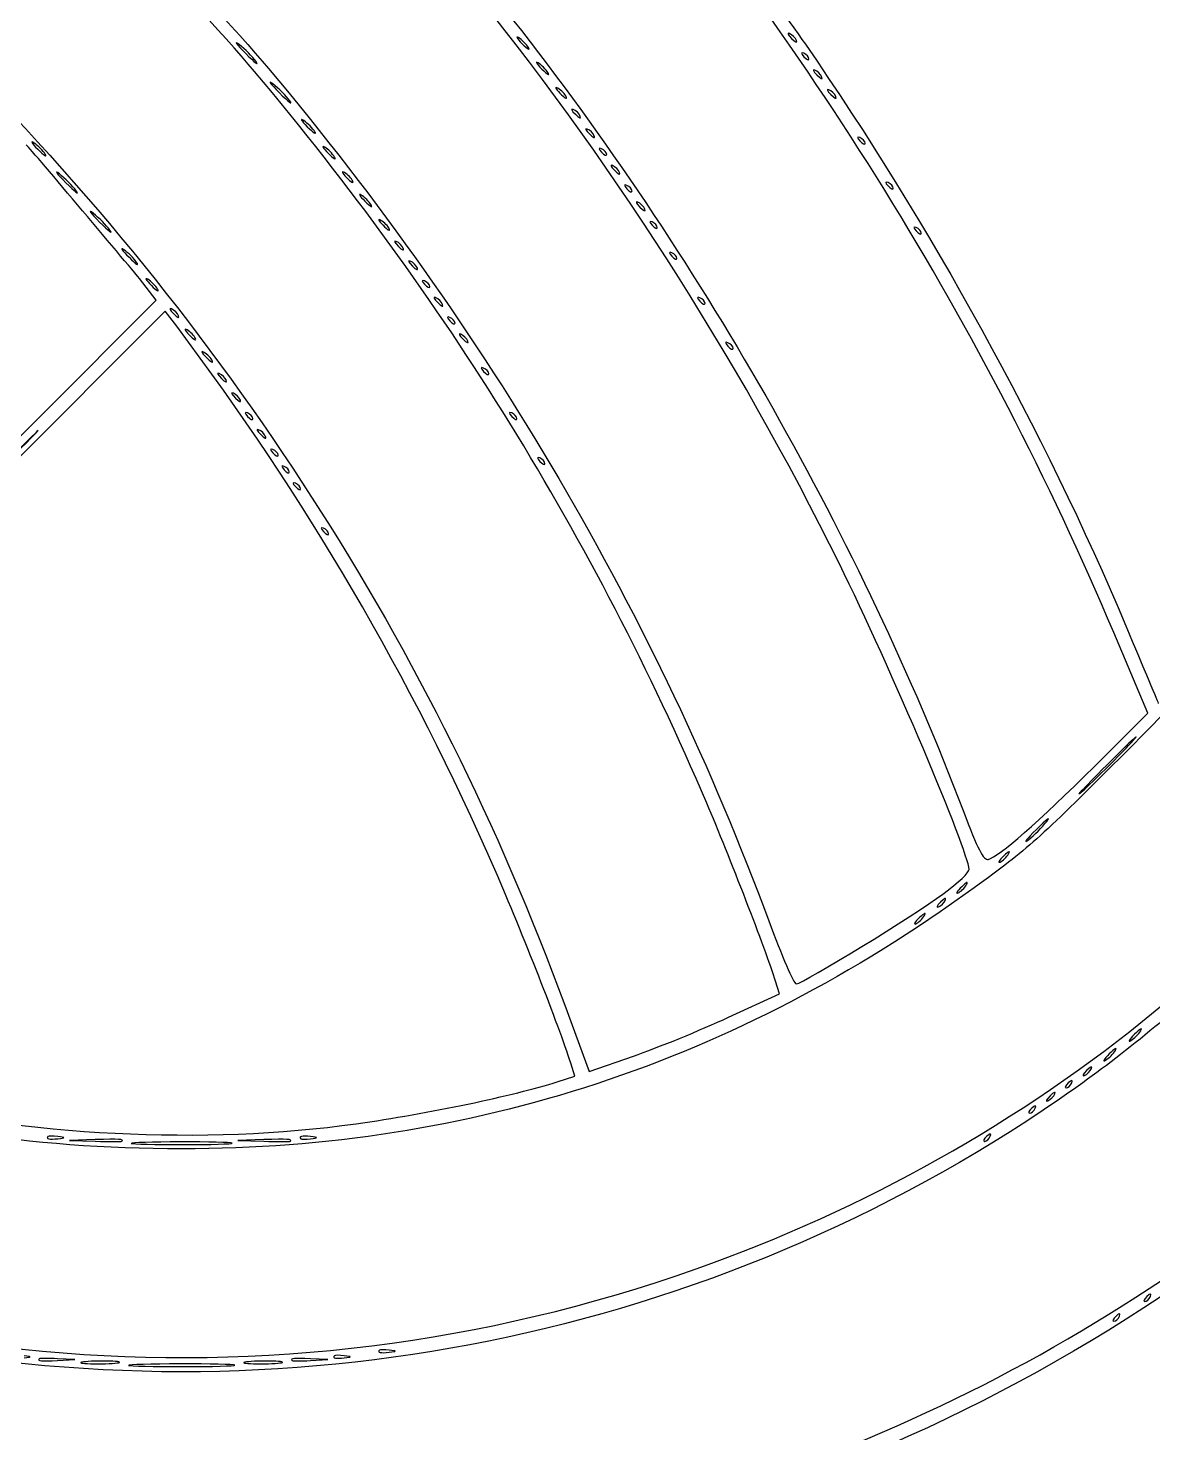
# Model space of a CAD drawing. Extents: x -1096.9 to -1063.6, y 947.9 to 977.9.
# Drawn here: x -1072.39 to -1067.9, y 964.84 to 970.46 of the extents above; entities that cross this region are included whole.
import ezdxf

# ---------------------------------------------------------------- set-up
doc = ezdxf.new("R2010")
doc.units = 0
doc.layers.add('Image', color=7, linetype='CONTINUOUS')

msp = doc.modelspace()

# ---------------------------------------------------------------- linework, layer by layer
at = {"layer": 'Image', "color": 7}
for points in [[(-1069.322379, 970.407278), (-1069.322617, 970.407254)], [(-1070.394417, 970.379494), (-1070.39455, 970.379489)], [(-1070.315836, 970.278447), (-1070.315969, 970.278442)], [(-1069.221334, 970.261318), (-1069.221572, 970.261297)], [(-1070.186905, 970.104108), (-1070.187143, 970.10411)], [(-1071.247831, 970.042507), (-1071.247725, 970.042507)], [(-1070.13076, 970.025513), (-1070.130998, 970.025516)], [(-1072.325453, 969.952684), (-1072.325585, 969.952684)], [(-1071.169117, 969.941619), (-1071.16925, 969.941614)], [(-1070.029716, 969.879556), (-1070.029954, 969.879558)], [(-1072.201813, 969.806965), (-1072.201707, 969.806965)], [(-1071.023173, 969.750751), (-1071.023306, 969.750746)], [(-1070.894242, 969.576439), (-1070.89448, 969.576415)], [(-1070.838097, 969.497844), (-1070.838335, 969.497823)], [(-1075.109584, 966.136072), (-1071.88172, 969.369579), (-1071.935801, 969.439003)], [(-1071.876455, 969.413897), (-1071.876587, 969.413918)], [(-1071.80036, 969.265413), (-1071.846292, 969.326161), (-1073.139337, 968.033103)], [(-1071.44439, 968.824191), (-1071.444628, 968.82417)], [(-1068.131965, 967.506537), (-1067.917997, 967.719212), (-1068.054945, 968.042585)], [(-1068.642982, 967.034795), (-1068.64322, 967.034785)], [(-1068.811389, 966.911291), (-1068.811627, 966.911283)], [(-1069.594185, 966.504803), (-1069.39035, 966.598966), (-1069.406225, 966.648705)], [(-1070.249055, 966.553267), (-1070.151795, 966.2887), (-1069.974894, 966.34967)], [(-1067.947075, 966.451191), (-1067.946942, 966.451209)], [(-1068.048119, 966.37262), (-1068.047987, 966.372615)], [(-1070.279297, 966.247287), (-1070.208892, 966.270121), (-1070.225296, 966.321487)], [(-1068.222532, 966.242866), (-1068.222797, 966.242866)], [(-1068.289922, 966.198916), (-1068.289684, 966.198892)], [(-1068.368476, 966.141819), (-1068.368741, 966.141819)], [(-1072.125957, 966.015949), (-1072.229329, 966.012668), (-1072.125957, 966.009387)], [(-1071.452301, 966.015938), (-1071.555674, 966.012657), (-1071.452301, 966.009376)], [(-1068.548129, 966.029543), (-1068.548393, 966.029543)], [(-1067.908154, 965.389571), (-1067.908419, 965.389571)], [(-1068.031662, 965.310979), (-1068.031926, 965.310979)], [(-1072.276346, 965.133399), (-1072.206893, 965.136918), (-1072.276346, 965.140437)], [(-1071.265876, 965.133399), (-1071.196396, 965.136918), (-1071.265876, 965.140437)]]:
    msp.add_lwpolyline(points, dxfattribs=at)
for points in [[(-1069.272981, 970.333856)], [(-1071.483231, 970.323431)], [(-1071.348479, 970.166245)], [(-1070.243076, 970.182414)], [(-1069.165454, 970.182726)], [(-1069.048429, 969.997028)], [(-1070.081362, 969.952118)], [(-1071.096357, 969.845586)], [(-1069.980318, 969.80616)], [(-1068.936166, 969.817389)], [(-1069.928936, 969.733598)], [(-1069.879274, 969.660203)], [(-1072.06706, 969.649778)], [(-1070.950413, 969.654718)], [(-1068.823877, 969.637748)], [(-1071.960645, 969.520762)], [(-1069.800692, 969.536701)], [(-1070.7887, 969.424425)], [(-1070.737318, 969.351887)], [(-1069.688403, 969.357059)], [(-1071.792714, 969.30695)], [(-1070.687655, 969.278465)], [(-1071.725113, 969.216846)], [(-1070.636273, 969.205929)], [(-1069.576141, 969.177418)], [(-1071.65775, 969.127025)], [(-1071.601844, 969.048716)], [(-1070.552929, 969.076371)], [(-1071.545699, 968.970125)], [(-1071.496037, 968.896729)], [(-1070.44064, 968.896729)], [(-1071.394992, 968.750772)], [(-1070.328378, 968.717088)], [(-1071.350066, 968.683406)], [(-1071.305166, 968.616041)], [(-1071.192904, 968.436399)], [(-1067.985624, 967.601419)], [(-1068.322677, 967.287277)], [(-1068.474839, 967.158298)], [(-1068.727543, 966.973616)], [(-1068.143713, 966.299936)], [(-1072.275631, 966.01965)], [(-1072.019277, 966.009387)], [(-1071.345647, 966.009376)], [(-1071.265135, 966.019639)], [(-1071.774616, 965.995822)], [(-1072.276346, 965.133399)], [(-1072.100213, 965.120069)], [(-1071.44902, 965.120098)], [(-1071.265876, 965.133399)], [(-1071.130409, 965.1439)], [(-1070.950757, 965.166356)], [(-1071.774616, 965.108846)]]:
    msp.add_lwpolyline(points, close=True, dxfattribs=at)
for points in [[(-1072.628877, 972.652783), (-1071.822585, 972.028475), (-1071.055188, 971.26135), (-1070.422278, 970.446942)], [(-1069.151405, 968.315985), (-1069.982408, 969.997941), (-1071.177081, 971.463767), (-1072.640201, 972.59666)], [(-1072.7046, 971.577911), (-1072.401414, 971.318394), (-1071.688336, 970.599021), (-1071.432907, 970.294997)], [(-1071.489052, 970.283741), (-1071.74366, 970.586668), (-1072.415834, 971.265052), (-1072.715792, 971.521793)], [(-1068.054945, 968.042585), (-1068.572285, 969.264159), (-1069.270785, 970.390432), (-1070.178015, 971.465915)], [(-1069.919199, 971.235963), (-1069.87422, 971.190997), (-1069.423767, 970.589655), (-1069.287136, 970.39221)], [(-1070.422278, 970.446942), (-1069.687107, 969.50095), (-1069.067585, 968.40738), (-1068.65711, 967.331108)], [(-1071.550382, 970.390911), (-1071.573136, 970.408585), (-1071.561495, 970.392763), (-1071.524453, 970.355578)], [(-1071.483151, 970.323431), (-1071.497439, 970.342852), (-1071.527707, 970.373229), (-1071.550382, 970.390911)], [(-1070.43384, 970.418785), (-1070.447599, 970.426775), (-1070.440984, 970.41561), (-1070.419288, 970.393993)], [(-1070.39455, 970.379489), (-1070.402487, 970.393115), (-1070.420214, 970.410802), (-1070.43384, 970.418785)], [(-1070.419288, 970.393993), (-1070.397592, 970.372377), (-1070.386506, 970.365849), (-1070.394417, 970.379494)], [(-1069.350689, 970.435324), (-1069.361537, 970.439927), (-1069.357833, 970.431064), (-1069.342222, 970.415639)], [(-1069.322617, 970.407254), (-1069.327115, 970.418075), (-1069.339815, 970.430723), (-1069.350689, 970.435324)], [(-1069.342222, 970.415639), (-1069.326877, 970.400187), (-1069.317881, 970.39643), (-1069.322379, 970.407278)], [(-1069.287136, 970.39221), (-1068.788979, 969.672263), (-1068.332096, 968.843376), (-1068.0065, 968.068798)], [(-1072.709336, 970.371747), (-1071.601711, 969.265857), (-1070.7742, 967.981512), (-1070.249055, 966.553267)], [(-1071.524453, 970.355578), (-1071.487464, 970.31846), (-1071.468917, 970.303998), (-1071.483231, 970.323431)], [(-1069.293619, 970.356266), (-1069.306054, 970.361637), (-1069.306054, 970.356314), (-1069.293619, 970.342693)], [(-1069.272981, 970.333856), (-1069.272981, 970.341317), (-1069.282241, 970.351398), (-1069.293619, 970.356266)], [(-1069.293619, 970.342693), (-1069.282241, 970.330363), (-1069.272981, 970.326395), (-1069.272981, 970.333856)], [(-1069.681127, 967.359585), (-1070.134914, 968.420204), (-1070.7252, 969.37495), (-1071.489052, 970.283741)], [(-1071.432907, 970.294997), (-1070.554967, 969.250014), (-1069.884856, 968.108745), (-1069.43361, 966.889923)], [(-1070.355259, 970.317738), (-1070.369017, 970.325728), (-1070.362403, 970.314563), (-1070.340707, 970.292946)], [(-1070.315969, 970.278442), (-1070.323906, 970.292068), (-1070.341633, 970.309755), (-1070.355259, 970.317738)], [(-1070.340707, 970.292946), (-1070.319011, 970.27133), (-1070.307952, 970.264802), (-1070.315836, 970.278447)], [(-1069.249645, 970.289364), (-1069.260493, 970.293967), (-1069.256789, 970.285104), (-1069.241178, 970.269679)], [(-1069.221572, 970.261297), (-1069.22607, 970.272118), (-1069.23877, 970.284765), (-1069.249645, 970.289364)], [(-1071.415656, 970.233724), (-1071.43841, 970.251399), (-1071.426769, 970.235576), (-1071.389727, 970.198392)], [(-1071.348399, 970.166245), (-1071.362687, 970.185665), (-1071.392981, 970.216045), (-1071.415656, 970.233724)], [(-1070.276413, 970.216519), (-1070.290172, 970.224588), (-1070.286467, 970.215725), (-1070.268211, 970.197098)], [(-1069.241178, 970.269679), (-1069.225832, 970.254227), (-1069.216836, 970.25047), (-1069.221334, 970.261318)], [(-1071.389727, 970.198392), (-1071.352738, 970.161274), (-1071.334191, 970.146811), (-1071.348479, 970.166245)], [(-1070.243129, 970.182419), (-1070.247627, 970.193082), (-1070.262708, 970.208428), (-1070.276413, 970.216519)], [(-1070.268211, 970.197098), (-1070.249955, 970.178339), (-1070.238631, 970.171725), (-1070.243076, 970.182414)], [(-1069.1935, 970.210772), (-1069.204348, 970.215376), (-1069.200644, 970.206512), (-1069.185034, 970.191087)], [(-1069.165428, 970.182702), (-1069.169926, 970.19355), (-1069.182626, 970.206171), (-1069.1935, 970.210772)], [(-1069.185034, 970.191087), (-1069.169688, 970.175635), (-1069.160692, 970.171878), (-1069.165454, 970.182726)], [(-1070.215215, 970.13218), (-1070.226063, 970.136784), (-1070.222359, 970.12792), (-1070.206749, 970.112468)], [(-1070.187143, 970.10411), (-1070.191641, 970.114932), (-1070.204341, 970.127579), (-1070.215215, 970.13218)], [(-1070.206749, 970.112468), (-1070.191403, 970.097017), (-1070.182407, 970.09326), (-1070.186905, 970.104108)], [(-1071.292413, 970.087645), (-1071.309082, 970.098917), (-1071.302732, 970.087844), (-1071.278126, 970.063013)], [(-1071.247725, 970.042507), (-1071.255663, 970.056054), (-1071.275771, 970.076363), (-1071.292413, 970.087645)], [(-1071.278126, 970.063013), (-1071.25352, 970.038195), (-1071.23992, 970.028961), (-1071.247831, 970.042507)], [(-1070.159071, 970.053585), (-1070.169919, 970.058189), (-1070.166214, 970.049326), (-1070.150604, 970.033874)], [(-1070.130998, 970.025516), (-1070.135496, 970.036337), (-1070.148196, 970.048984), (-1070.159071, 970.053585)], [(-1072.370273, 969.997822), (-1072.386942, 970.009093), (-1072.380327, 969.99802), (-1072.355721, 969.973189)], [(-1072.325585, 969.952684), (-1072.333522, 969.966231), (-1072.353604, 969.98654), (-1072.370273, 969.997822)], [(-1070.150604, 970.033874), (-1070.135258, 970.018449), (-1070.126262, 970.014665), (-1070.13076, 970.025513)], [(-1069.069067, 970.019438), (-1069.081502, 970.024809), (-1069.081502, 970.019486), (-1069.069067, 970.005865)], [(-1069.048429, 969.997028), (-1069.048429, 970.004489), (-1069.05769, 970.01457), (-1069.069067, 970.019438)], [(-1069.069067, 970.005865), (-1069.05769, 969.993536), (-1069.048429, 969.989567), (-1069.048429, 969.997028)], [(-1071.935801, 969.439003), (-1071.98123, 969.497333), (-1072.37694, 969.96604), (-1072.401414, 969.990498)], [(-1072.355721, 969.973189), (-1072.331115, 969.948371), (-1072.317515, 969.939137), (-1072.325453, 969.952684)], [(-1071.20854, 969.98091), (-1071.222299, 969.9889), (-1071.215684, 969.977735), (-1071.193988, 969.956118)], [(-1071.16925, 969.941614), (-1071.177187, 969.95524), (-1071.194914, 969.972927), (-1071.20854, 969.98091)], [(-1071.193988, 969.956118), (-1071.172292, 969.934502), (-1071.161206, 969.927975), (-1071.169117, 969.941619)], [(-1070.102, 969.974528), (-1070.114435, 969.979899), (-1070.114435, 969.974576), (-1070.102, 969.960955)], [(-1070.081362, 969.952118), (-1070.081362, 969.959579), (-1070.090623, 969.96966), (-1070.102, 969.974528)], [(-1070.102, 969.960955), (-1070.090623, 969.948625), (-1070.081362, 969.944657), (-1070.081362, 969.952118)], [(-1072.268964, 969.874444), (-1072.291718, 969.892118), (-1072.279812, 969.876296), (-1072.243035, 969.839112)], [(-1071.129695, 969.879691), (-1071.143453, 969.887761), (-1071.139749, 969.879162), (-1071.121492, 969.86027)], [(-1070.058026, 969.907628), (-1070.068874, 969.912232), (-1070.06517, 969.903368), (-1070.04956, 969.887917)], [(-1070.029954, 969.879558), (-1070.034452, 969.89038), (-1070.047152, 969.903027), (-1070.058026, 969.907628)], [(-1070.04956, 969.887917), (-1070.034214, 969.872465), (-1070.025218, 969.868708), (-1070.029716, 969.879556)], [(-1072.201707, 969.806965), (-1072.215994, 969.826412), (-1072.246263, 969.856765), (-1072.268964, 969.874444)], [(-1072.243035, 969.839112), (-1072.206046, 969.801993), (-1072.187499, 969.787531), (-1072.201813, 969.806965)], [(-1071.096436, 969.845591), (-1071.100934, 969.856254), (-1071.116016, 969.8716), (-1071.129695, 969.879691)], [(-1071.121492, 969.86027), (-1071.103236, 969.841511), (-1071.091939, 969.834897), (-1071.096357, 969.845586)], [(-1070.000956, 969.828571), (-1070.013391, 969.833942), (-1070.013391, 969.828618), (-1070.000956, 969.814997)], [(-1069.980318, 969.80616), (-1069.980318, 969.813622), (-1069.989579, 969.823702), (-1070.000956, 969.828571)], [(-1068.956804, 969.839799), (-1068.969239, 969.845171), (-1068.969239, 969.839847), (-1068.956804, 969.826226)], [(-1068.936166, 969.817389), (-1068.936166, 969.824851), (-1068.945427, 969.834931), (-1068.956804, 969.839799)], [(-1068.956804, 969.826226), (-1068.945427, 969.813897), (-1068.936166, 969.809928), (-1068.936166, 969.817389)], [(-1071.062596, 969.790042), (-1071.076355, 969.798032), (-1071.06974, 969.786867), (-1071.048044, 969.76525)], [(-1071.023306, 969.750746), (-1071.031243, 969.764372), (-1071.04897, 969.782059), (-1071.062596, 969.790042)], [(-1070.000956, 969.814997), (-1069.989579, 969.802668), (-1069.980318, 969.798699), (-1069.980318, 969.80616)], [(-1072.134212, 969.71726), (-1072.156966, 969.734935), (-1072.14506, 969.719112), (-1072.108283, 969.681928)], [(-1072.066981, 969.649778), (-1072.081269, 969.669199), (-1072.111537, 969.699578), (-1072.134212, 969.71726)], [(-1071.048044, 969.76525), (-1071.026348, 969.743634), (-1071.015289, 969.737107), (-1071.023173, 969.750751)], [(-1069.956982, 969.761671), (-1069.96783, 969.766274), (-1069.964126, 969.757411), (-1069.948515, 969.741959)], [(-1069.92891, 969.733601), (-1069.933407, 969.744422), (-1069.946107, 969.75707), (-1069.956982, 969.761671)], [(-1069.948515, 969.741959), (-1069.933169, 969.726508), (-1069.924174, 969.72275), (-1069.928936, 969.733598)], [(-1072.108283, 969.681928), (-1072.071294, 969.64481), (-1072.052746, 969.630347), (-1072.06706, 969.649778)], [(-1070.98375, 969.688823), (-1070.997509, 969.696893), (-1070.993805, 969.688294), (-1070.975548, 969.669403)], [(-1070.950466, 969.654723), (-1070.954964, 969.665386), (-1070.970045, 969.680732), (-1070.98375, 969.688823)], [(-1070.975548, 969.669403), (-1070.957292, 969.650644), (-1070.945968, 969.644029), (-1070.950413, 969.654718)], [(-1069.899911, 969.682613), (-1069.912347, 969.687984), (-1069.912347, 969.682661), (-1069.899911, 969.66904)], [(-1069.879274, 969.660203), (-1069.879274, 969.667664), (-1069.888534, 969.677745), (-1069.899911, 969.682613)], [(-1069.899911, 969.66904), (-1069.888534, 969.65671), (-1069.879274, 969.652742), (-1069.879274, 969.660203)], [(-1068.844515, 969.660158), (-1068.85695, 969.665529), (-1068.85695, 969.660206), (-1068.844515, 969.646585)], [(-1068.823877, 969.637748), (-1068.823877, 969.645209), (-1068.833138, 969.65529), (-1068.844515, 969.660158)], [(-1070.922552, 969.604484), (-1070.9334, 969.609088), (-1070.929696, 969.600225), (-1070.914086, 969.584799)], [(-1070.89448, 969.576415), (-1070.898978, 969.587236), (-1070.911678, 969.599883), (-1070.922552, 969.604484)], [(-1068.844515, 969.646585), (-1068.833138, 969.634255), (-1068.823877, 969.630287), (-1068.823877, 969.637748)], [(-1072.011128, 969.57129), (-1072.027796, 969.582508), (-1072.018536, 969.568908), (-1071.990755, 969.541162)], [(-1071.960619, 969.520765), (-1071.971731, 969.537328), (-1071.994565, 969.560071), (-1072.011128, 969.57129)], [(-1070.914086, 969.584799), (-1070.89874, 969.569348), (-1070.889744, 969.565591), (-1070.894242, 969.576439)], [(-1069.82133, 969.559111), (-1069.833765, 969.564482), (-1069.833765, 969.559159), (-1069.82133, 969.545538)], [(-1069.800692, 969.536701), (-1069.800692, 969.544162), (-1069.809953, 969.554243), (-1069.82133, 969.559111)], [(-1069.82133, 969.545538), (-1069.809953, 969.533208), (-1069.800692, 969.52924), (-1069.800692, 969.536701)], [(-1071.990755, 969.541162), (-1071.962973, 969.513372), (-1071.949427, 969.504194), (-1071.960645, 969.520762)], [(-1070.866408, 969.52589), (-1070.877256, 969.530494), (-1070.873551, 969.52163), (-1070.857941, 969.506205)], [(-1070.838335, 969.497823), (-1070.842833, 969.508644), (-1070.855533, 969.521291), (-1070.866408, 969.52589)], [(-1070.857941, 969.506205), (-1070.842595, 969.490753), (-1070.833599, 969.486996), (-1070.838097, 969.497844)], [(-1071.915878, 969.453214), (-1071.929636, 969.461205), (-1071.923021, 969.450039), (-1071.901325, 969.428423)], [(-1071.876587, 969.413918), (-1071.884524, 969.427544), (-1071.902251, 969.445232), (-1071.915878, 969.453214)], [(-1070.809337, 969.446835), (-1070.821772, 969.452206), (-1070.821772, 969.446883), (-1070.809337, 969.433262)], [(-1070.7887, 969.424425), (-1070.7887, 969.431886), (-1070.79796, 969.441967), (-1070.809337, 969.446835)], [(-1070.809337, 969.433262), (-1070.79796, 969.420932), (-1070.7887, 969.416964), (-1070.7887, 969.424425)], [(-1071.901325, 969.428423), (-1071.87963, 969.406806), (-1071.868544, 969.400279), (-1071.876455, 969.413897)], [(-1070.765363, 969.379932), (-1070.776211, 969.384536), (-1070.772507, 969.375673), (-1070.756897, 969.360247)], [(-1070.737291, 969.351863), (-1070.741789, 969.362684), (-1070.754489, 969.375331), (-1070.765363, 969.379932)], [(-1069.709041, 969.379469), (-1069.721476, 969.384841), (-1069.721476, 969.379517), (-1069.709041, 969.365896)], [(-1069.688403, 969.357059), (-1069.688403, 969.364521), (-1069.697664, 969.374601), (-1069.709041, 969.379469)], [(-1071.82076, 969.335022), (-1071.831608, 969.339626), (-1071.827904, 969.330762), (-1071.812293, 969.315311)], [(-1071.792688, 969.306952), (-1071.797185, 969.3178), (-1071.809885, 969.330421), (-1071.82076, 969.335022)], [(-1070.756897, 969.360247), (-1070.741551, 969.344822), (-1070.732555, 969.341039), (-1070.737318, 969.351887)], [(-1069.709041, 969.365896), (-1069.697664, 969.353567), (-1069.688403, 969.349598), (-1069.688403, 969.357059)], [(-1071.812293, 969.315311), (-1071.796947, 969.299885), (-1071.787951, 969.296102), (-1071.792714, 969.30695)], [(-1070.528932, 967.095613), (-1070.859237, 967.854297), (-1071.291964, 968.592736), (-1071.80036, 969.265413)], [(-1070.708293, 969.300875), (-1070.720728, 969.306246), (-1070.720728, 969.300923), (-1070.708293, 969.287302)], [(-1070.687655, 969.278465), (-1070.687655, 969.285926), (-1070.696916, 969.296007), (-1070.708293, 969.300875)], [(-1070.708293, 969.287302), (-1070.696916, 969.274972), (-1070.687655, 969.271004), (-1070.687655, 969.278465)], [(-1071.75845, 969.250951), (-1071.772209, 969.259021), (-1071.768505, 969.250422), (-1071.750248, 969.23153)], [(-1071.725166, 969.216851), (-1071.729664, 969.22754), (-1071.744745, 969.24286), (-1071.75845, 969.250951)], [(-1071.750248, 969.23153), (-1071.731992, 969.212771), (-1071.720668, 969.206157), (-1071.725113, 969.216846)], [(-1070.664319, 969.233975), (-1070.675167, 969.238579), (-1070.671463, 969.229715), (-1070.655852, 969.21429)], [(-1070.636247, 969.205905), (-1070.640745, 969.216727), (-1070.653445, 969.229374), (-1070.664319, 969.233975)], [(-1070.655852, 969.21429), (-1070.640506, 969.198838), (-1070.631511, 969.195081), (-1070.636273, 969.205929)], [(-1071.691088, 969.16113), (-1071.704846, 969.1692), (-1071.701142, 969.160601), (-1071.682885, 969.14171)], [(-1071.657803, 969.127033), (-1071.662301, 969.137696), (-1071.677382, 969.153042), (-1071.691088, 969.16113)], [(-1069.596778, 969.199828), (-1069.609214, 969.205199), (-1069.609214, 969.199876), (-1069.596778, 969.186255)], [(-1069.576141, 969.177418), (-1069.576141, 969.184879), (-1069.585401, 969.19496), (-1069.596778, 969.199828)], [(-1069.596778, 969.186255), (-1069.585401, 969.173925), (-1069.576141, 969.169957), (-1069.576141, 969.177418)], [(-1071.682885, 969.14171), (-1071.664629, 969.122951), (-1071.653331, 969.116336), (-1071.65775, 969.127025)], [(-1070.573567, 969.098781), (-1070.586002, 969.104152), (-1070.586002, 969.098829), (-1070.573567, 969.085208)], [(-1070.552929, 969.076371), (-1070.552929, 969.083832), (-1070.56219, 969.093913), (-1070.573567, 969.098781)], [(-1072.504417, 968.696048), (-1072.149452, 969.054307), (-1072.442557, 968.763877), (-1073.155794, 968.050647)], [(-1071.629889, 969.076789), (-1071.640737, 969.081393), (-1071.637033, 969.072529), (-1071.621423, 969.057077)], [(-1071.601817, 969.048719), (-1071.606315, 969.059567), (-1071.619015, 969.072188), (-1071.629889, 969.076789)], [(-1071.621423, 969.057077), (-1071.606077, 969.041626), (-1071.597081, 969.037869), (-1071.601844, 969.048716)], [(-1070.573567, 969.085208), (-1070.56219, 969.072878), (-1070.552929, 969.068909), (-1070.552929, 969.076371)], [(-1071.573745, 968.998197), (-1071.584593, 969.002801), (-1071.580889, 968.993937), (-1071.565278, 968.978485)], [(-1071.545673, 968.970127), (-1071.55017, 968.980949), (-1071.56287, 968.993596), (-1071.573745, 968.998197)], [(-1071.565278, 968.978485), (-1071.549932, 968.96306), (-1071.540936, 968.959277), (-1071.545699, 968.970125)], [(-1071.516674, 968.919139), (-1071.52911, 968.92451), (-1071.52911, 968.919187), (-1071.516674, 968.905566)], [(-1071.496037, 968.896729), (-1071.496037, 968.90419), (-1071.505297, 968.914271), (-1071.516674, 968.919139)], [(-1071.516674, 968.905566), (-1071.505297, 968.893237), (-1071.496037, 968.889268), (-1071.496037, 968.896729)], [(-1070.461278, 968.919139), (-1070.473713, 968.92451), (-1070.473713, 968.919187), (-1070.461278, 968.905566)], [(-1070.44064, 968.896729), (-1070.44064, 968.90419), (-1070.449901, 968.914271), (-1070.461278, 968.919139)], [(-1070.461278, 968.905566), (-1070.449901, 968.893237), (-1070.44064, 968.889268), (-1070.44064, 968.896729)], [(-1071.4727, 968.852237), (-1071.483548, 968.856841), (-1071.479844, 968.847977), (-1071.464234, 968.832552)], [(-1071.444628, 968.82417), (-1071.449126, 968.834991), (-1071.461826, 968.847638), (-1071.4727, 968.852237)], [(-1071.464234, 968.832552), (-1071.448888, 968.817127), (-1071.439892, 968.813343), (-1071.44439, 968.824191)], [(-1071.41563, 968.773182), (-1071.428065, 968.778553), (-1071.428065, 968.77323), (-1071.41563, 968.759609)], [(-1071.394992, 968.750772), (-1071.394992, 968.758233), (-1071.404253, 968.768314), (-1071.41563, 968.773182)], [(-1071.41563, 968.759609), (-1071.404253, 968.747279), (-1071.394992, 968.743311), (-1071.394992, 968.750772)], [(-1071.37073, 968.705816), (-1071.383165, 968.711188), (-1071.383165, 968.705864), (-1071.370704, 968.692243)], [(-1071.350093, 968.683406), (-1071.350093, 968.690868), (-1071.359353, 968.700948), (-1071.37073, 968.705816)], [(-1070.349015, 968.739498), (-1070.36145, 968.744869), (-1070.36145, 968.739546), (-1070.349015, 968.725925)], [(-1070.328378, 968.717088), (-1070.328378, 968.724549), (-1070.337638, 968.73463), (-1070.349015, 968.739498)], [(-1070.349015, 968.725925), (-1070.337638, 968.713595), (-1070.328378, 968.709626), (-1070.328378, 968.717088)], [(-1071.370704, 968.692243), (-1071.359326, 968.679914), (-1071.350066, 968.675945), (-1071.350066, 968.683406)], [(-1071.325804, 968.638451), (-1071.338239, 968.643822), (-1071.338239, 968.638499), (-1071.325804, 968.624878)], [(-1071.305166, 968.616041), (-1071.305166, 968.623502), (-1071.314427, 968.633583), (-1071.325804, 968.638451)], [(-1071.325804, 968.624878), (-1071.314427, 968.612548), (-1071.305166, 968.608579), (-1071.305166, 968.616041)], [(-1071.213541, 968.458809), (-1071.225976, 968.46418), (-1071.225976, 968.458857), (-1071.213541, 968.445236)], [(-1071.192904, 968.436399), (-1071.192904, 968.44386), (-1071.202164, 968.453941), (-1071.213541, 968.458809)], [(-1071.213541, 968.445236), (-1071.202164, 968.432907), (-1071.192904, 968.428938), (-1071.192904, 968.436399)], [(-1068.63306, 967.095716), (-1068.636499, 967.171014), (-1068.94757, 967.903393), (-1069.151405, 968.315985)], [(-1069.724096, 965.499514), (-1068.368397, 965.979981), (-1067.256459, 966.890018), (-1066.509964, 968.130036)], [(-1067.517365, 968.115714), (-1067.671485, 967.904388), (-1067.707441, 967.864092), (-1068.031, 967.540287)], [(-1068.0065, 968.068798), (-1067.935248, 967.899239), (-1067.876695, 967.759383), (-1067.876404, 967.75801)], [(-1067.985624, 967.601419), (-1067.936756, 967.654444), (-1067.980068, 967.614463), (-1068.082039, 967.512572)], [(-1068.170886, 967.416163), (-1068.117863, 967.465026), (-1068.034493, 967.548391), (-1067.985624, 967.601419)], [(-1068.031, 967.540287), (-1068.358369, 967.212662), (-1068.392739, 967.182041), (-1068.612819, 967.02181)], [(-1068.556463, 967.135729), (-1068.514712, 967.145571), (-1068.353078, 967.28679), (-1068.131965, 967.506537)], [(-1068.082039, 967.512572), (-1068.18393, 967.410684), (-1068.223908, 967.3673), (-1068.170886, 967.416163)], [(-1069.406225, 966.648705), (-1069.445886, 966.773255), (-1069.592465, 967.152352), (-1069.681127, 967.359585)], [(-1068.65711, 967.331108), (-1068.597553, 967.174927), (-1068.57509, 967.131329), (-1068.556463, 967.135729)], [(-1068.322677, 967.287277), (-1068.305215, 967.309846), (-1068.322677, 967.295452), (-1068.363714, 967.255315)], [(-1068.363714, 967.255315), (-1068.403851, 967.215178), (-1068.418218, 967.19672), (-1068.395676, 967.214299)], [(-1068.395676, 967.214299), (-1068.373186, 967.231868), (-1068.340272, 967.264718), (-1068.322677, 967.287277)], [(-1068.494127, 967.150061), (-1068.512912, 967.131752), (-1068.519527, 967.120497), (-1068.508944, 967.125032)], [(-1068.508944, 967.125032), (-1068.49836, 967.129556), (-1068.483015, 967.144531), (-1068.474839, 967.158298)], [(-1068.474813, 967.15829), (-1068.466875, 967.172048), (-1068.474813, 967.168344), (-1068.494127, 967.150061)], [(-1070.225296, 966.321487), (-1070.272762, 966.47064), (-1070.417727, 966.840208), (-1070.528932, 967.095613)], [(-1068.738443, 966.996296), (-1068.673382, 967.044963), (-1068.632504, 967.083529), (-1068.63306, 967.095716)], [(-1068.612819, 967.02181), (-1069.568706, 966.325916), (-1070.622726, 965.978865), (-1071.780305, 965.978865)], [(-1068.662534, 967.026556), (-1068.68132, 967.008247), (-1068.687934, 966.996994), (-1068.677086, 967.001527)], [(-1068.677086, 967.001527), (-1068.666503, 967.006051), (-1068.651157, 967.021027), (-1068.642982, 967.034795)], [(-1068.64322, 967.034785), (-1068.635018, 967.04857), (-1068.64322, 967.044839), (-1068.662534, 967.026556)], [(-1069.324125, 966.638153), (-1069.295973, 966.640535), (-1068.847743, 966.914503), (-1068.738443, 966.996296)], [(-1068.747148, 966.965231), (-1068.762494, 966.949806), (-1068.766463, 966.940942), (-1068.755615, 966.945546)], [(-1068.755615, 966.945546), (-1068.744767, 966.95015), (-1068.732067, 966.962797), (-1068.727543, 966.973616)], [(-1068.727569, 966.973592), (-1068.723071, 966.98444), (-1068.731802, 966.980656), (-1068.747148, 966.965231)], [(-1068.845494, 966.878025), (-1068.83491, 966.882549), (-1068.819565, 966.897524), (-1068.811389, 966.911291)], [(-1068.811627, 966.911283), (-1068.803425, 966.925067), (-1068.811627, 966.921337), (-1068.830942, 966.903054)], [(-1069.43361, 966.889923), (-1069.382069, 966.750752), (-1069.332803, 966.637455), (-1069.324125, 966.638153)], [(-1068.830942, 966.903054), (-1068.849727, 966.884745), (-1068.856342, 966.87349), (-1068.845494, 966.878025)], [(-1067.630527, 966.68939), (-1067.879738, 966.468005), (-1068.071138, 966.315187), (-1068.271427, 966.177665)], [(-1069.974894, 966.34967), (-1069.877607, 966.383203), (-1069.706289, 966.453014), (-1069.594185, 966.504803)], [(-1067.946942, 966.451209), (-1067.939005, 966.464835), (-1067.950117, 966.4583), (-1067.971813, 966.436684)], [(-1067.971813, 966.436684), (-1067.993509, 966.415067), (-1067.999938, 966.403918), (-1067.986365, 966.411892)], [(-1067.986365, 966.411892), (-1067.972607, 966.419883), (-1067.955065, 966.437557), (-1067.947075, 966.451191)], [(-1068.072858, 966.358116), (-1068.094553, 966.336499), (-1068.101009, 966.32535), (-1068.08741, 966.333324)], [(-1068.08741, 966.333324), (-1068.073651, 966.341315), (-1068.056109, 966.358989), (-1068.048119, 966.37262)], [(-1068.047987, 966.372615), (-1068.040049, 966.386241), (-1068.051162, 966.379706), (-1068.072858, 966.358116)], [(-1068.163319, 966.291578), (-1068.178664, 966.276127), (-1068.182633, 966.267263), (-1068.171785, 966.271867)], [(-1068.171785, 966.271867), (-1068.160937, 966.276471), (-1068.148237, 966.289091), (-1068.143713, 966.299936)], [(-1068.143739, 966.299939), (-1068.139241, 966.310761), (-1068.147973, 966.307003), (-1068.163319, 966.291578)], [(-1071.780305, 965.978865), (-1072.394032, 965.978865), (-1072.924707, 966.065476), (-1073.498509, 966.259291)], [(-1071.083498, 966.079388), (-1070.793012, 966.120255), (-1070.45043, 966.19178), (-1070.279297, 966.247287)], [(-1068.236291, 966.242866), (-1068.248726, 966.231515), (-1068.252695, 966.222228), (-1068.245022, 966.222228)], [(-1068.245022, 966.222228), (-1068.237614, 966.222228), (-1068.227559, 966.231515), (-1068.222532, 966.242866)], [(-1068.222797, 966.242866), (-1068.217505, 966.255407), (-1068.222797, 966.255407), (-1068.236291, 966.242866)], [(-1068.271427, 966.177665), (-1069.662395, 965.222619), (-1071.377636, 964.875623), (-1073.026281, 965.215756)], [(-1068.309527, 966.190531), (-1068.324873, 966.175106), (-1068.328842, 966.166242), (-1068.317994, 966.170846)], [(-1068.317994, 966.170846), (-1068.307146, 966.17545), (-1068.294446, 966.188071), (-1068.289922, 966.198916)], [(-1068.289684, 966.198892), (-1068.285186, 966.209714), (-1068.293917, 966.205956), (-1068.309527, 966.190531)], [(-1073.009771, 966.175352), (-1072.407526, 966.030749), (-1071.685029, 965.994755), (-1071.083498, 966.079388)], [(-1068.382235, 966.141819), (-1068.39467, 966.130468), (-1068.398639, 966.121181), (-1068.390966, 966.121181)], [(-1068.390966, 966.121181), (-1068.383558, 966.121181), (-1068.373504, 966.130468), (-1068.368476, 966.141819)], [(-1068.368741, 966.141819), (-1068.363449, 966.15436), (-1068.368741, 966.15436), (-1068.382235, 966.141819)], [(-1072.314922, 966.028143), (-1072.324182, 966.018909), (-1072.309101, 966.015628), (-1072.275631, 966.01965)], [(-1072.275631, 966.028143), (-1072.294946, 966.030524), (-1072.312594, 966.030524), (-1072.314922, 966.028143)], [(-1072.275631, 966.01965), (-1072.243855, 966.023487), (-1072.243855, 966.02428), (-1072.275631, 966.028143)], [(-1072.019277, 966.009387), (-1072.01081, 966.017827), (-1072.02986, 966.018991), (-1072.125957, 966.015949)], [(-1072.125957, 966.009387), (-1072.069098, 966.007535), (-1072.021102, 966.007535), (-1072.019277, 966.009387)], [(-1071.345647, 966.009376), (-1071.337181, 966.017817), (-1071.356231, 966.018981), (-1071.452301, 966.015938)], [(-1071.452301, 966.009376), (-1071.395442, 966.007524), (-1071.347447, 966.007524), (-1071.345647, 966.009376)], [(-1071.265135, 966.028133), (-1071.298499, 966.032154), (-1071.313686, 966.028926), (-1071.304425, 966.019639)], [(-1071.304425, 966.019639), (-1071.30178, 966.017258), (-1071.284317, 966.017258), (-1071.265135, 966.019639)], [(-1071.265135, 966.019639), (-1071.233358, 966.023476), (-1071.233358, 966.02427), (-1071.265135, 966.028133)], [(-1068.561887, 966.029543), (-1068.574058, 966.018192), (-1068.578291, 966.008905), (-1068.570618, 966.008905)], [(-1068.570618, 966.008905), (-1068.56321, 966.008905), (-1068.553156, 966.018192), (-1068.548129, 966.029543)], [(-1068.548393, 966.029543), (-1068.543101, 966.042084), (-1068.548393, 966.042084), (-1068.561887, 966.029543)], [(-1074.855531, 965.967091), (-1073.281948, 965.067597), (-1071.421212, 964.898047), (-1069.724096, 965.499514)], [(-1071.785861, 966.007066), (-1071.896748, 966.00681), (-1071.98496, 966.004077), (-1071.981865, 966.000981)], [(-1071.981865, 966.000981), (-1071.97869, 965.997885), (-1071.885503, 965.995584), (-1071.774616, 965.995822)], [(-1071.578613, 966.001907), (-1071.581788, 966.005003), (-1071.674948, 966.007305), (-1071.785861, 966.007066)], [(-1071.774616, 965.995822), (-1071.66373, 965.996078), (-1071.575517, 965.998811), (-1071.578613, 966.001907)], [(-1067.194256, 965.895105), (-1067.889713, 965.307709), (-1068.648961, 964.875285), (-1069.490707, 964.587191)], [(-1071.262092, 964.281835), (-1069.900943, 964.383443), (-1068.57636, 964.887982), (-1067.497627, 965.715728)], [(-1067.908419, 965.389571), (-1067.903127, 965.402113), (-1067.908419, 965.402113), (-1067.921913, 965.389571)], [(-1070.686809, 963.458253), (-1069.124973, 963.677341), (-1067.709082, 964.33104), (-1066.515017, 965.384303)], [(-1067.921913, 965.389571), (-1067.934084, 965.378221), (-1067.938317, 965.368934), (-1067.930644, 965.368934)], [(-1067.930644, 965.368934), (-1067.923236, 965.368934), (-1067.913181, 965.378221), (-1067.908154, 965.389571)], [(-1068.04542, 965.310979), (-1068.057591, 965.299629), (-1068.061824, 965.290342), (-1068.054151, 965.290342)], [(-1068.054151, 965.290342), (-1068.046743, 965.290342), (-1068.036689, 965.299629), (-1068.031662, 965.310979)], [(-1068.031926, 965.310979), (-1068.026635, 965.323521), (-1068.031926, 965.323521), (-1068.04542, 965.310979)], [(-1070.990074, 965.174849), (-1070.999334, 965.165615), (-1070.984253, 965.162334), (-1070.950757, 965.166356)], [(-1070.950757, 965.174849), (-1070.970071, 965.17723), (-1070.987746, 965.17723), (-1070.990074, 965.174849)], [(-1070.950757, 965.166356), (-1070.919007, 965.170192), (-1070.919007, 965.170986), (-1070.950757, 965.174849)], [(-1072.410357, 965.143898), (-1072.378581, 965.147734), (-1072.378581, 965.148528), (-1072.410357, 965.152391)], [(-1072.349318, 965.140437), (-1072.358049, 965.131759), (-1072.341116, 965.130145), (-1072.276346, 965.133399)], [(-1072.276346, 965.140437), (-1072.314552, 965.142289), (-1072.347386, 965.142289), (-1072.349318, 965.140437)], [(-1072.111457, 965.131314), (-1072.154002, 965.13052), (-1072.186308, 965.127584), (-1072.183212, 965.124488)], [(-1072.183212, 965.124488), (-1072.180037, 965.121392), (-1072.142784, 965.119408), (-1072.100213, 965.120069)], [(-1072.028458, 965.126896), (-1072.031633, 965.129991), (-1072.068886, 965.131976), (-1072.111457, 965.131314)], [(-1072.100213, 965.120069), (-1072.057668, 965.120863), (-1072.025362, 965.1238), (-1072.028458, 965.126896)], [(-1071.785861, 965.120064), (-1071.902939, 965.119821), (-1071.996205, 965.117101), (-1071.993109, 965.114005)], [(-1071.993109, 965.114005), (-1071.989934, 965.11091), (-1071.891695, 965.108581), (-1071.774616, 965.108846)], [(-1071.567342, 965.114905), (-1071.570517, 965.118), (-1071.668757, 965.120329), (-1071.785861, 965.120064)], [(-1071.774616, 965.108846), (-1071.657538, 965.109087), (-1071.564273, 965.111809), (-1071.567342, 965.114905)], [(-1071.460239, 965.131317), (-1071.50281, 965.130523), (-1071.535116, 965.127586), (-1071.53202, 965.124491)], [(-1071.53202, 965.124491), (-1071.528845, 965.121395), (-1071.491592, 965.119411), (-1071.44902, 965.120098)], [(-1071.377239, 965.126898), (-1071.380414, 965.129994), (-1071.417694, 965.131978), (-1071.460239, 965.131317)], [(-1071.44902, 965.120072), (-1071.406449, 965.120866), (-1071.37417, 965.123803), (-1071.377239, 965.126898)], [(-1071.265876, 965.140437), (-1071.330619, 965.143718), (-1071.347526, 965.142025), (-1071.338848, 965.133399)], [(-1071.338848, 965.133399), (-1071.336202, 965.131547), (-1071.304081, 965.131547), (-1071.265876, 965.133399)], [(-1071.1697, 965.152367), (-1071.17896, 965.143133), (-1071.163879, 965.139852), (-1071.130409, 965.1439)], [(-1071.130409, 965.152367), (-1071.149724, 965.154748), (-1071.167371, 965.154748), (-1071.1697, 965.152367)], [(-1071.130409, 965.1439), (-1071.098632, 965.147737), (-1071.098632, 965.148531), (-1071.130409, 965.152367)]]:
    msp.add_open_spline(points, degree=3, dxfattribs=at)

doc.saveas('drawing.dxf')
